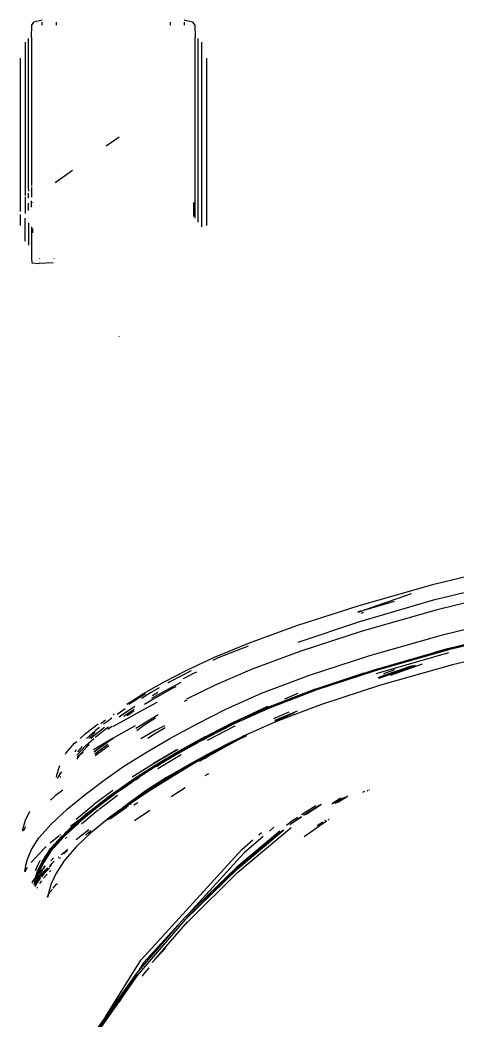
# Model space of a CAD drawing. Header units: millimetres. Extents: x -41292 to 298682, y -22072 to 33155.
# Drawn here: x 27528.4 to 27632.7, y -3956.5 to -3718.1 of the extents above; entities that cross this region are included whole.
import ezdxf

# ---------------------------------------------------------------- set-up
doc = ezdxf.new("R2010")
doc.units = ezdxf.units.MM

# ---------------------------------------------------------------- blocks, each defined once
blk = doc.blocks.new('rmfnasesx')
for p, q in [((54994.36, 11790.21), (54994.46, 11793.11)), ((54994.46, 11793.11), (54994.96, 11793.81)), ((54996.96, 11794.31), (54994.96, 11793.81)), ((54996.96, 11793.11), (54996.96, 11793.81)), ((55000.26, 11793.81), (55000.26, 11793.11)), ((55027.46, 11793.11), (55027.46, 11793.81)), ((55032.76, 11793.81), (55030.76, 11794.31)), ((55030.76, 11793.81), (55030.76, 11793.11)), ((55032.76, 11793.81), (55033.26, 11793.11)), ((55033.26, 11793.11), (55033.36, 11790.21)), ((54993.66, 11754.05), (54993.66, 11789.91)), ((54994.36, 11790.21), (54994.36, 11754.88)), ((55033.36, 11747.09), (55033.36, 11790.21)), ((55034.06, 11746.14), (55034.06, 11789.91)), ((54992.86, 11789.01), (54992.86, 11752.53)), ((55034.86, 11789.01), (55034.86, 11745.04)), ((54991.66, 11785.21), (54991.66, 11748.72)), ((55036.06, 11785.21), (55036.06, 11745.41)), ((55015.27, 11766.39), (55012.17, 11764.29)), ((55000.07, 11755.59), (55004.17, 11758.59)), ((54994.36, 11754.69), (54994.36, 11754.41)), ((54994.36, 11754.28), (54994.36, 11752.12)), ((54992.86, 11752.22), (54992.86, 11748.23)), ((54993.66, 11753.99), (54993.66, 11753.53)), ((54993.66, 11751.87), (54993.66, 11753.11)), ((54993.66, 11748.93), (54993.66, 11750.72)), ((54994.36, 11749.76), (54994.36, 11751.28)), ((54994.66, 11750.92), (54994.66, 11750.83)), ((55033.06, 11747.51), (55033.06, 11750.86)), ((54991.66, 11747.99), (54991.66, 11745.41)), ((54992.86, 11741.61), (54992.86, 11747.11)), ((54993.66, 11746.01), (54993.66, 11740.71)), ((54994.36, 11745.04), (54994.36, 11737.61)), ((54994.66, 11744.63), (54994.66, 11743.61)), ((54994.36, 11737.61), (54994.46, 11736.51)), ((54996.26, 11737.51), (54996.26, 11737.61)), ((54999.76, 11737.54), (54999.76, 11737.61)), ((54994.46, 11736.51), (54996.26, 11736.31)), ((54996.26, 11736.31), (54996.26, 11736.51)), ((54999.53, 11736.5), (54996.26, 11736.31)), ((55015.17, 11718.99), (55015.19, 11718.96)), ((55090.17, 11659.99), (55100.42, 11662.46)), ((55090.47, 11656.29), (55111.27, 11661.29)), ((55072.17, 11654.79), (55090.17, 11659.99)), ((55111.67, 11658.89), (55090.97, 11653.89)), ((55084.83, 11657.68), (55074.09, 11653.97)), ((55057.57, 11650.09), (55072.17, 11654.79)), ((55072.57, 11651.09), (55090.47, 11656.29)), ((55074.09, 11653.97), (55080.83, 11655.89)), ((55072.12, 11653.38), (55072.77, 11653.59)), ((55073.87, 11653.89), (55072.14, 11653.22)), ((55072.77, 11653.59), (55073.87, 11653.89)), ((55072.87, 11653.09), (55073.56, 11653.29)), ((55090.97, 11653.89), (55073.17, 11648.79)), ((55074.09, 11653.97), (55073.87, 11653.89)), ((55092.57, 11647.99), (55112.87, 11652.89)), ((55046.27, 11645.99), (55057.57, 11650.09)), ((55057.87, 11646.19), (55072.57, 11651.09)), ((55073.17, 11648.79), (55058.57, 11643.99)), ((55074.97, 11642.99), (55092.57, 11647.99)), ((55107.66, 11647.7), (55093.67, 11644.29)), ((55037.97, 11642.59), (55046.27, 11645.99)), ((55046, 11645.21), (55038.87, 11642.39)), ((55093.57, 11644.59), (55076.27, 11639.59)), ((55090.41, 11643.79), (55093.53, 11644.68)), ((55102.53, 11646.72), (55093.57, 11644.59)), ((55100.76, 11646.2), (55093.57, 11644.49)), ((55114.57, 11645.49), (55094.67, 11640.79)), ((55031.57, 11639.59), (55037.97, 11642.59)), ((55038.87, 11642.39), (55037.58, 11641.78)), ((55058.57, 11643.99), (55046.97, 11639.69)), ((55060.57, 11638.29), (55074.97, 11642.99)), ((55093.57, 11644.49), (55076.27, 11639.59)), ((55093.67, 11644.29), (55076.27, 11639.29)), ((55076.47, 11638.69), (55093.77, 11643.69)), ((55093.67, 11644.29), (55081.54, 11640.88)), ((55094.67, 11640.79), (55077.47, 11635.89)), ((55078.57, 11638.09), (55085.83, 11640.65)), ((55085.13, 11640.5), (55078.57, 11638.19)), ((55084.6, 11640.39), (55078.57, 11638.29)), ((55079.92, 11638.33), (55087.47, 11640.99)), ((55025.97, 11636.69), (55031.57, 11639.59)), ((55032.4, 11639.3), (55027.37, 11636.69)), ((55030.58, 11637.51), (55032.87, 11638.69)), ((55032.87, 11638.69), (55033.77, 11639.11)), ((55046.97, 11639.69), (55038.27, 11635.99)), ((55049.17, 11633.99), (55060.57, 11638.29)), ((55061.97, 11634.99), (55076.17, 11639.59)), ((55076.17, 11639.59), (55061.97, 11634.89)), ((55061.97, 11634.99), (55073.63, 11638.85)), ((55076.27, 11639.29), (55062.07, 11634.69)), ((55076.27, 11639.59), (55076.17, 11639.59)), ((55078.57, 11638.29), (55076.91, 11637.64)), ((55078.57, 11638.19), (55076.94, 11637.56)), ((55077.18, 11637.55), (55078.57, 11638.09)), ((55078.27, 11638.69), (55080.94, 11639.63)), ((55021.07, 11633.89), (55025.97, 11636.69)), ((55024.83, 11635.26), (55022.77, 11634.09)), ((55023.07, 11632.79), (55027.67, 11635.39)), ((55027.87, 11635.09), (55023.27, 11632.49)), ((55027.37, 11636.69), (55026.86, 11636.41)), ((55027.67, 11635.39), (55030.01, 11636.61)), ((55028.75, 11635.55), (55027.87, 11635.09)), ((55038.27, 11635.99), (55031.27, 11632.59)), ((55061.97, 11634.99), (55053.9, 11631.87)), ((55077.47, 11635.89), (55063.47, 11631.29)), ((55017.07, 11631.39), (55021.07, 11633.89)), ((55017.57, 11631.39), (55021.57, 11633.89)), ((55022.77, 11634.09), (55020.58, 11632.74)), ((55023.17, 11633.46), (55024.5, 11634.22)), ((55040.67, 11630.19), (55049.17, 11633.99)), ((55062.07, 11634.69), (55050.87, 11630.49)), ((55062.07, 11634.69), (55050.87, 11630.39)), ((55061.97, 11634.89), (55053.9, 11631.87)), ((55057.8, 11633.92), (55054.65, 11632.57)), ((55015.57, 11628.59), (55018.97, 11630.89)), ((55016.74, 11630.27), (55015.57, 11629.49)), ((55024.27, 11631.79), (55018.67, 11628.79)), ((55023.27, 11632.49), (55021.32, 11631.29)), ((55031.37, 11632.33), (55030.77, 11632.01)), ((55050.87, 11630.39), (55042.67, 11626.69)), ((55050.77, 11630.69), (55044.21, 11627.77)), ((55050.87, 11630.49), (55045.4, 11628.03)), ((55050.47, 11630.79), (55046.89, 11629.06)), ((55046.89, 11629.06), (55050.72, 11630.77)), ((55050.66, 11630.87), (55050.47, 11630.79)), ((55050.77, 11630.69), (55050.87, 11630.69)), ((55053.9, 11631.87), (55050.87, 11630.69)), ((55063.47, 11631.29), (55052.48, 11627.19)), ((55013.55, 11628.06), (55012.47, 11627.29)), ((55013.77, 11626.09), (55018.67, 11628.79)), ((55013.83, 11628.92), (55014.07, 11629.09)), ((55015.57, 11629.49), (55014.76, 11628.92)), ((55015.3, 11628.4), (55015.57, 11628.59)), ((55016.42, 11628.53), (55018.87, 11630.19)), ((55018.8, 11629.71), (55017.2, 11628.62)), ((55023.91, 11628.06), (55021.17, 11626.29)), ((55021.67, 11627.19), (55024.57, 11628.9)), ((55033.87, 11626.69), (55040.67, 11630.19)), ((55042.47, 11627.09), (55046.89, 11629.06)), ((55046.89, 11629.06), (55044.21, 11627.77)), ((55052.1, 11627.99), (55055.77, 11629.58)), ((55057.63, 11629.76), (55052.35, 11627.47)), ((55052.39, 11627.39), (55056.86, 11629.3)), ((55052.41, 11627.35), (55056.86, 11629.3)), ((55052.48, 11627.19), (55055.54, 11628.51)), ((55056.86, 11629.3), (55057.02, 11629.4)), ((55007.27, 11624.39), (55010.27, 11626.69)), ((55009.57, 11624.19), (55011.77, 11625.92)), ((55010.6, 11625.82), (55009.67, 11625.09)), ((55009.77, 11623.69), (55012.57, 11625.89)), ((55010.87, 11626.79), (55012.03, 11627.62)), ((55012.47, 11627.29), (55011.57, 11626.59)), ((55012.57, 11625.89), (55012.73, 11626)), ((55012.87, 11625.59), (55012.57, 11625.35)), ((55013.55, 11626.07), (55012.87, 11625.59)), ((55019.07, 11626.19), (55013.87, 11623.29)), ((55019.24, 11625.67), (55021.67, 11627.19)), ((55021.17, 11626.29), (55019.45, 11625.03)), ((55023.67, 11624.29), (55026.25, 11625.85)), ((55026.04, 11626.26), (55023.87, 11625.09)), ((55027.37, 11623.19), (55033.87, 11626.69)), ((55035.77, 11623.59), (55041.11, 11626.24)), ((55042.67, 11626.69), (55035.97, 11623.29)), ((55039.85, 11625.55), (55035.97, 11623.59)), ((55039.85, 11625.55), (55035.97, 11623.42)), ((55039.85, 11625.55), (55035.97, 11623.49)), ((55036.27, 11622.79), (55042.87, 11626.19)), ((55036.75, 11624.19), (55042.47, 11627.09)), ((55041.11, 11626.24), (55039.85, 11625.55)), ((55041.57, 11626.49), (55041.11, 11626.24)), ((55042.35, 11626.87), (55041.57, 11626.49)), ((55042.57, 11626.99), (55042.35, 11626.87)), ((55042.35, 11626.87), (55042.47, 11626.99)), ((55042.47, 11626.99), (55042.57, 11626.99)), ((55043.02, 11627.19), (55042.57, 11626.99)), ((55044.21, 11627.77), (55043.02, 11627.19)), ((55052.48, 11627.19), (55045, 11623.83)), ((55005.97, 11623.24), (55007.27, 11624.39)), ((55007.27, 11621.49), (55009.26, 11623.25)), ((55009.67, 11625.09), (55007.5, 11623.19)), ((55008.06, 11623.25), (55009.57, 11624.69)), ((55008.56, 11623.3), (55009.57, 11624.19)), ((55013.87, 11623.29), (55009.17, 11620.49)), ((55009.57, 11623.51), (55009.77, 11623.69)), ((55013.82, 11623.21), (55012.37, 11622.19)), ((55023.87, 11625.09), (55020.46, 11623.13)), ((55021.57, 11619.79), (55027.37, 11623.19)), ((55022.1, 11623.26), (55023.67, 11624.29)), ((55029.57, 11620.29), (55035.72, 11623.66)), ((55035.97, 11623.49), (55029.67, 11620.09)), ((55035.97, 11623.59), (55032.92, 11621.92)), ((55035.97, 11623.29), (55034.03, 11622.22)), ((55035.99, 11623.25), (55034.03, 11622.22)), ((55036.37, 11619.29), (55043.47, 11623.09)), ((55043.47, 11623.09), (55041.44, 11622.08)), ((55043.47, 11623.09), (55044.47, 11623.59)), ((55043.57, 11622.89), (55045.69, 11623.92)), ((55044.97, 11623.82), (55044.47, 11623.59)), ((55045, 11623.83), (55044.97, 11623.82)), ((55002.67, 11619.79), (55004.67, 11622.09)), ((55004.67, 11622.09), (55005.16, 11622.53)), ((55005.37, 11619.39), (55007.27, 11621.49)), ((55005.4, 11620.06), (55006.5, 11621.33)), ((55007.57, 11621.19), (55005.72, 11619.14)), ((55008.12, 11621.68), (55007.57, 11621.19)), ((55012.37, 11622.19), (55009.3, 11620.03)), ((55012.37, 11622.19), (55009.32, 11619.95)), ((55012.57, 11621.79), (55009.45, 11619.5)), ((55009.56, 11619.13), (55012.77, 11621.49)), ((55012.77, 11621.49), (55012.84, 11621.54)), ((55031.53, 11620.91), (55029.77, 11619.99)), ((55033.84, 11622.12), (55030.23, 11620.14)), ((55034.03, 11622.22), (55033.84, 11622.12)), ((55040.33, 11621.52), (55036.27, 11619.29)), ((55036.37, 11619.29), (55041.44, 11622.08)), ((55036.47, 11619.09), (55043.57, 11622.89)), ((55036.47, 11618.99), (55043.57, 11622.89)), ((55038.07, 11620.39), (55040.33, 11621.52)), ((55041.44, 11622.08), (55040.33, 11621.52)), ((55002.48, 11619.47), (55002.67, 11619.79)), ((55004.82, 11620.03), (55005.13, 11620.56)), ((55005.67, 11619.09), (55005.17, 11618.26)), ((55005.67, 11619.09), (55005.23, 11618.76)), ((55005.3, 11619.28), (55005.37, 11619.39)), ((55005.72, 11619.14), (55005.67, 11619.09)), ((55006.67, 11619.89), (55005.72, 11619.14)), ((55016.37, 11616.59), (55021.57, 11619.79)), ((55029.27, 11620.59), (55023.47, 11617.19)), ((55028.88, 11620.46), (55023.47, 11617.29)), ((55023.87, 11616.89), (55029.57, 11620.29)), ((55023.87, 11616.89), (55029.57, 11620.19)), ((55029.64, 11620.12), (55024.07, 11616.89)), ((55029.67, 11620.09), (55024.07, 11616.79)), ((55024.47, 11616.09), (55030.07, 11619.39)), ((55029.77, 11619.99), (55026.22, 11617.84)), ((55029.78, 11619.88), (55026.22, 11617.84)), ((55029.17, 11615.09), (55036.37, 11619.29)), ((55029.17, 11614.99), (55036.37, 11619.29)), ((55030.23, 11620.14), (55029.78, 11619.88)), ((55036.27, 11619.39), (55031.7, 11616.66)), ((55036.27, 11619.29), (55031.7, 11616.66)), ((55036.27, 11619.39), (55032.07, 11617.09)), ((55034.37, 11617.84), (55036.47, 11619.09)), ((55035.59, 11618.48), (55036.47, 11618.99)), ((55038.07, 11620.39), (55036.27, 11619.39)), ((55000.47, 11614.79), (55000.87, 11616.09)), ((55000.87, 11616.09), (55001.11, 11616.76)), ((55011.67, 11613.29), (55016.37, 11616.59)), ((55023.47, 11617.19), (55018.37, 11613.99)), ((55018.87, 11613.69), (55023.87, 11616.89)), ((55024.07, 11616.89), (55019.07, 11613.69)), ((55019.07, 11613.69), (55023.87, 11616.89)), ((55024.07, 11616.79), (55019.07, 11613.69)), ((55024.07, 11616.59), (55019.07, 11613.39)), ((55024.1, 11616.55), (55024.07, 11616.59)), ((55024.17, 11616.59), (55024.1, 11616.55)), ((55025.12, 11617.08), (55024.16, 11616.48)), ((55024.17, 11616.59), (55026.22, 11617.84)), ((55032.07, 11617.09), (55026.57, 11613.89)), ((55031.7, 11616.66), (55028.97, 11615.09)), ((55031.7, 11616.66), (55029.07, 11615.09)), ((55000.37, 11613.99), (55000.47, 11614.79)), ((55000.57, 11613.79), (55000.47, 11613.69)), ((55000.77, 11614.09), (55000.57, 11613.79)), ((55001.13, 11614.73), (55000.77, 11614.09)), ((55001.07, 11614.29), (55001.13, 11614.73)), ((55001.12, 11614.15), (55001.07, 11614.29)), ((55001.17, 11614.79), (55001.13, 11614.73)), ((55001.55, 11615.25), (55001.17, 11614.79)), ((55001.17, 11614.79), (55001.17, 11614.99)), ((55001.37, 11613.99), (55001.2, 11613.99)), ((55014.36, 11610.55), (55018.87, 11613.69)), ((55014.36, 11610.55), (55018.87, 11613.59)), ((55018.87, 11613.59), (55014.47, 11610.49)), ((55018.97, 11613.59), (55014.47, 11610.49)), ((55019.07, 11613.69), (55018.87, 11613.59)), ((55019.07, 11613.69), (55018.97, 11613.59)), ((55019.77, 11613.69), (55019.16, 11613.28)), ((55019.53, 11613.62), (55019.17, 11613.39)), ((55020.14, 11613.93), (55019.77, 11613.69)), ((55026.57, 11613.89), (55021.67, 11610.79)), ((55022.27, 11610.69), (55029.17, 11615.09)), ((55022.27, 11610.69), (55029.17, 11614.99)), ((55029.07, 11615.09), (55026.35, 11613.42)), ((55028.97, 11615.09), (55026.35, 11613.42)), ((55035.79, 11614.38), (55036.59, 11614.87)), ((55007.17, 11609.89), (55011.67, 11613.29)), ((55019.07, 11613.39), (55015.87, 11611.1)), ((55018.7, 11613.06), (55015.87, 11611.1)), ((55018.29, 11612.71), (55015.87, 11611.1)), ((55019.17, 11613.39), (55019.11, 11613.35)), ((55026.35, 11613.42), (55022.07, 11610.79)), ((55026.35, 11613.42), (55022.07, 11610.69)), ((55027.68, 11609.39), (55031.02, 11611.51)), ((55000.07, 11609.59), (54998.9, 11608.56)), ((55001.83, 11610.91), (55000.07, 11609.59)), ((55002.87, 11606.39), (55007.17, 11609.89)), ((55013.77, 11610.79), (55009.27, 11607.49)), ((55009.97, 11607.09), (55014.16, 11610.41)), ((55013.37, 11609.64), (55009.97, 11607.09)), ((55014.47, 11610.09), (55010.07, 11606.79)), ((55014.47, 11610.09), (55010.07, 11606.89)), ((55013.37, 11609.64), (55010.07, 11607.09)), ((55013.17, 11609.29), (55010.07, 11607.09)), ((55010.28, 11607.48), (55014.16, 11610.41)), ((55010.51, 11606.42), (55014.87, 11609.69)), ((55014.47, 11610.09), (55013.17, 11609.29)), ((55014.37, 11610.39), (55013.37, 11609.64)), ((55014.16, 11610.41), (55014.36, 11610.55)), ((55014.47, 11610.49), (55014.37, 11610.39)), ((55014.57, 11610.19), (55014.47, 11610.09)), ((55015.72, 11610.99), (55014.57, 11610.19)), ((55015.79, 11611.04), (55015.72, 11610.99)), ((55022.07, 11610.69), (55015.77, 11606.39)), ((55015.77, 11606.29), (55022.17, 11610.59)), ((55015.77, 11606.39), (55022.17, 11610.59)), ((55015.87, 11611.1), (55015.79, 11611.04)), ((55021.67, 11610.79), (55017.27, 11607.59)), ((55022.07, 11610.79), (55017.27, 11607.59)), ((55022.17, 11610.59), (55022.27, 11610.69)), ((55068.23, 11608.99), (55065.93, 11607.55)), ((55067.93, 11608.9), (55066.08, 11607.74)), ((55066.65, 11607.82), (55068.82, 11609.17)), ((55067.07, 11607.98), (55069.13, 11609.26)), ((55067.49, 11608.14), (55069.43, 11609.35)), ((55069.75, 11609.44), (55067.83, 11608.27)), ((55073.67, 11610.62), (55073.23, 11610.32)), ((55074.35, 11610.74), (55074.55, 11610.88)), ((55074.98, 11611.01), (55074.91, 11610.95)), ((54999.17, 11602.89), (55002.87, 11606.39)), ((55009.27, 11607.39), (55005.07, 11603.89)), ((55010.07, 11606.79), (55005.87, 11603.39)), ((55010, 11607.04), (55006.57, 11604.26)), ((55009.33, 11606.56), (55006.57, 11604.26)), ((55007.51, 11605.27), (55009.71, 11607.04)), ((55008.54, 11606), (55009.77, 11606.99)), ((55009.33, 11606.56), (55008.54, 11606)), ((55010.07, 11606.89), (55009.16, 11606.11)), ((55009.97, 11607.09), (55009.33, 11606.56)), ((55010, 11607.04), (55009.33, 11606.56)), ((55009.77, 11606.99), (55009.97, 11607.09)), ((55010.07, 11607.09), (55010, 11607.04)), ((55015.57, 11606.29), (55015.77, 11606.39)), ((55015.77, 11606.09), (55017.53, 11607.25)), ((55016.54, 11607.05), (55015.77, 11606.39)), ((55015.87, 11606.09), (55016.98, 11606.84)), ((55017.27, 11607.59), (55016.54, 11607.05)), ((55018.01, 11607.58), (55018.07, 11607.61)), ((55018.06, 11607.56), (55018.07, 11607.61)), ((55018.07, 11607.61), (55018.16, 11607.63)), ((55019.7, 11607.93), (55018.76, 11607.31)), ((55062.08, 11607.15), (55058.7, 11605.01)), ((55059.18, 11604.99), (55063.05, 11607.44)), ((55059.78, 11605.21), (55063.43, 11607.56)), ((55067.49, 11608.14), (55067.41, 11608.11)), ((54992.97, 11603.79), (54993.97, 11605.89)), ((55005.57, 11603.59), (55008.54, 11606)), ((55005.57, 11603.69), (55007.27, 11605.09)), ((55006.57, 11604.26), (55005.87, 11603.69)), ((55006.27, 11602.89), (55010.37, 11606.29)), ((55007.51, 11605.27), (55007.27, 11605.09)), ((55008.54, 11606), (55007.51, 11605.27)), ((55012.42, 11603.91), (55015.57, 11606.29)), ((55012.97, 11604.39), (55012.42, 11603.91)), ((55012.57, 11603.96), (55015.77, 11606.29)), ((55015.57, 11606.29), (55012.97, 11604.39)), ((55013.11, 11604.16), (55013.19, 11604.18)), ((55013.19, 11604.18), (55015.87, 11606.09)), ((55013.19, 11604.18), (55015.77, 11606.09)), ((55018.94, 11603.67), (55022.59, 11606.11)), ((55056.47, 11603.09), (55058.7, 11604.52)), ((55057.78, 11604.42), (55056.47, 11603.59)), ((55056.67, 11603.39), (55058.68, 11604.67)), ((55065.32, 11603.99), (55065.06, 11603.8)), ((54992.37, 11601.59), (54992.57, 11602.39)), ((54992.57, 11602.39), (54992.97, 11603.79)), ((54992.97, 11602.21), (54992.57, 11601.49)), ((54996.17, 11599.59), (54999.17, 11602.89)), ((55001.77, 11599.99), (55005.57, 11603.59)), ((55005.77, 11603.59), (55002.07, 11600.09)), ((55005.77, 11603.59), (55002.07, 11600.19)), ((55002.2, 11600.5), (55005.57, 11603.69)), ((55005.87, 11603.39), (55002.66, 11600.35)), ((55005.55, 11603), (55002.66, 11600.35)), ((55005.57, 11603.69), (55003.68, 11602.24)), ((55005.87, 11603.69), (55005.77, 11603.59)), ((55012.42, 11603.91), (55008.85, 11601.01)), ((55043.57, 11591.39), (55056.2, 11602)), ((55052.14, 11602.09), (55051.04, 11601.14)), ((55056.47, 11603.59), (55055.16, 11602.5)), ((55055.88, 11602.74), (55056.67, 11603.39)), ((55056.15, 11602.83), (55056.47, 11603.09)), ((55064.66, 11603.52), (55059.36, 11599.76)), ((55063.77, 11603.28), (55062.46, 11602.38)), ((55064.44, 11603.74), (55064.22, 11603.59)), ((54992.37, 11601.19), (54992.37, 11601.59)), ((54992.47, 11601.19), (54992.37, 11601.19)), ((54992.57, 11601.49), (54992.47, 11601.19)), ((54994.37, 11596.79), (54996.17, 11599.59)), ((55000.98, 11600.06), (54998.84, 11598.27)), ((54998.95, 11596.99), (55001.72, 11600.04)), ((54998.95, 11596.99), (55001.77, 11599.99)), ((55002.07, 11599.79), (54998.97, 11596.39)), ((55002.07, 11600.19), (54999.33, 11597.09)), ((55002.07, 11600.09), (54999.33, 11597.09)), ((55001.32, 11600.35), (55001.12, 11600.18)), ((55002.17, 11599.89), (55002.07, 11599.79)), ((55002.66, 11600.35), (55002.17, 11599.89)), ((55002.47, 11599.39), (55002.82, 11599.72)), ((55005, 11599.17), (55008.06, 11601.53)), ((55008.78, 11600.95), (55005.07, 11597.39)), ((55007.42, 11600.31), (55007.28, 11600.24)), ((55008.54, 11601.22), (55007.42, 11600.31)), ((55008.05, 11600.6), (55008.12, 11600.64)), ((55008.12, 11600.64), (55008.7, 11601.11)), ((55008.78, 11600.95), (55008.85, 11601.01)), ((55053.52, 11601.13), (55043.27, 11592.59)), ((55044.77, 11593.27), (55054.52, 11601.46)), ((55049.55, 11599.85), (55045.07, 11595.99)), ((55045.6, 11594.17), (55054.24, 11601.36)), ((55048.53, 11600.3), (55049.15, 11600.84)), ((54997.67, 11597.29), (54995.07, 11594.59)), ((54997.86, 11597.45), (54997.67, 11597.29)), ((54998.77, 11596.79), (54998.95, 11596.99)), ((54999.33, 11597.09), (54999.07, 11596.79)), ((55003.02, 11596.83), (55001.59, 11595.56)), ((55005.07, 11597.39), (55002.07, 11593.99)), ((55044.47, 11596.79), (55047.08, 11599.05)), ((54993.07, 11592.99), (54993.47, 11594.49)), ((54993.47, 11594.49), (54994.37, 11596.79)), ((54995.07, 11594.59), (54994.3, 11593.67)), ((54996.87, 11593.69), (54998.01, 11595.59)), ((54997, 11594), (54998.01, 11595.59)), ((54998.97, 11596.69), (54997.17, 11593.79)), ((54998.89, 11596.2), (54997.17, 11593.49)), ((54998.01, 11595.59), (54998.67, 11596.69)), ((54998.67, 11596.69), (54998.77, 11596.79)), ((54998.97, 11596.39), (54998.89, 11596.2)), ((54999.07, 11596.79), (54998.97, 11596.69)), ((54998.99, 11594.09), (54999.67, 11594.79)), ((55000.86, 11594.98), (55000.76, 11594.9)), ((55000.89, 11594.98), (55000.76, 11594.9)), ((55000.92, 11594.78), (55001.07, 11594.91)), ((55001.12, 11594.65), (55001.31, 11594.81)), ((55001.59, 11595.56), (55001.48, 11595.51)), ((55002.98, 11596.73), (55001.59, 11595.56)), ((55002.13, 11595.81), (55002.17, 11595.83)), ((55002.17, 11595.83), (55002.9, 11596.47)), ((55020.47, 11570.39), (55044.47, 11596.79)), ((55045.07, 11595.99), (55031.77, 11581.47)), ((55046.17, 11594.79), (55045.6, 11594.17)), ((54992.87, 11591.99), (54993.07, 11592.99)), ((54993.37, 11592.46), (54992.97, 11591.79)), ((54995.91, 11593.09), (54995.27, 11591.69)), ((54995.91, 11593.09), (54995.37, 11591.79)), ((54995.77, 11591.39), (54996.39, 11592.69)), ((54995.87, 11591.49), (54996.39, 11592.69)), ((54996.37, 11594.09), (54995.91, 11593.09)), ((54997.07, 11593.69), (54996.07, 11591.39)), ((54997.07, 11593.39), (54996.07, 11591.09)), ((54997.17, 11593.79), (54996.17, 11591.49)), ((54997.17, 11593.49), (54996.17, 11591.19)), ((54996.37, 11594.19), (54996.37, 11594.09)), ((54996.39, 11592.69), (54996.84, 11593.72)), ((54996.39, 11592.69), (54996.87, 11593.69)), ((54996.47, 11590.69), (54997.22, 11592.25)), ((54996.87, 11591.89), (54997.22, 11592.25)), ((54997.17, 11593.79), (54997.07, 11593.69)), ((54997.17, 11593.49), (54997.07, 11593.39)), ((54997.22, 11592.25), (54997.54, 11592.93)), ((54997.22, 11592.25), (54997.73, 11592.78)), ((54998.19, 11592.41), (54997.27, 11591.49)), ((54998.35, 11592.27), (54997.57, 11591.49)), ((54998.52, 11592.14), (54997.57, 11591.19)), ((54998.6, 11592.22), (54998.74, 11592.37)), ((54998.68, 11592.6), (54999.26, 11593.18)), ((54999.78, 11594), (54998.76, 11592.98)), ((55002.07, 11593.99), (55000.17, 11590.99)), ((55031.17, 11580.19), (55043.37, 11592.09)), ((55031.27, 11580.49), (55043.47, 11592.39)), ((55043.27, 11592.59), (55031.77, 11581.47)), ((55043.37, 11592.09), (55044.77, 11593.27)), ((55043.47, 11592.39), (55045.6, 11594.17)), ((55045.6, 11594.17), (55044.77, 11593.27)), ((54992.77, 11591.59), (54992.87, 11591.99)), ((54992.87, 11591.49), (54992.77, 11591.59)), ((54992.97, 11591.79), (54992.87, 11591.49)), ((54994.67, 11589.09), (54995.27, 11589.99)), ((54995.07, 11588.89), (54995.27, 11589.79)), ((54995.17, 11588.99), (54995.37, 11589.89)), ((54995.27, 11589.99), (54995.37, 11590.11)), ((54995.27, 11589.79), (54995.37, 11590.11)), ((54995.37, 11590.11), (54995.77, 11591.39)), ((54995.37, 11589.89), (54995.48, 11590.24)), ((54995.37, 11590.11), (54995.48, 11590.24)), ((54995.57, 11589.79), (54995.42, 11589.12)), ((54995.48, 11590.24), (54995.87, 11591.49)), ((54995.48, 11590.24), (54995.85, 11590.68)), ((54995.85, 11590.68), (54995.57, 11589.79)), ((54995.67, 11589.89), (54995.61, 11589.62)), ((54996.11, 11590.98), (54995.67, 11589.59)), ((54995.96, 11590.81), (54995.67, 11589.89)), ((54996.24, 11590.18), (54995.77, 11589.59)), ((54996.07, 11591.39), (54995.85, 11590.68)), ((54995.85, 11590.68), (54995.96, 11590.81)), ((54996, 11590.85), (54995.96, 11590.81)), ((54996.07, 11591.09), (54996, 11590.85)), ((54996, 11590.85), (54996.11, 11590.98)), ((54996.06, 11589.61), (54996.07, 11589.69)), ((54996.17, 11591.49), (54996.07, 11591.09)), ((54996.07, 11589.41), (54996.54, 11589.97)), ((54996.07, 11589.29), (54996.56, 11589.91)), ((54996.07, 11589.41), (54996.21, 11589.86)), ((54996.07, 11589.69), (54996.1, 11589.73)), ((54996.1, 11589.73), (54996.24, 11590.18)), ((54996.1, 11589.73), (54996.21, 11589.86)), ((54996.11, 11590.98), (54996.87, 11591.89)), ((54996.17, 11591.19), (54996.11, 11590.98)), ((54996.21, 11589.86), (54996.36, 11590.32)), ((54996.21, 11589.86), (54996.48, 11590.19)), ((54996.21, 11589.86), (54996.5, 11590.15)), ((54996.24, 11590.18), (54996.37, 11590.59)), ((54996.36, 11590.32), (54996.24, 11590.18)), ((54996.42, 11590.41), (54996.36, 11590.32)), ((54996.42, 11590.41), (54996.4, 11590.48)), ((54996.43, 11590.55), (54996.47, 11590.69)), ((54997.27, 11591.49), (54996.5, 11590.5)), ((54996.65, 11590.38), (54997.57, 11591.49)), ((54996.8, 11590.27), (54997.57, 11591.19)), ((54996.83, 11590.25), (54997.57, 11591.19)), ((54997.87, 11590.69), (54997.26, 11589.93)), ((54998.07, 11590.88), (54997.87, 11590.69)), ((54999.01, 11591.79), (54998.66, 11591.46)), ((55000.17, 11590.99), (54999.07, 11588.59)), ((55031.57, 11579.49), (55043.57, 11591.39)), ((54994.67, 11588.79), (54994.67, 11589.09)), ((54995.07, 11588.59), (54995.07, 11588.89)), ((54995.17, 11588.69), (54995.07, 11588.59)), ((54995.07, 11588.29), (54995.07, 11588.59)), ((54995.4, 11589.04), (54995.17, 11588.74)), ((54995.17, 11588.74), (54995.17, 11588.99)), ((54995.17, 11588.74), (54995.17, 11588.69)), ((54995.17, 11588.39), (54995.17, 11588.69)), ((54995.37, 11588.29), (54995.27, 11588.09)), ((54995.27, 11587.99), (54995.37, 11588.19)), ((54995.27, 11588.09), (54995.27, 11587.99)), ((54995.4, 11589.04), (54995.37, 11588.89)), ((54995.47, 11588.99), (54995.37, 11588.59)), ((54995.37, 11588.89), (54995.37, 11588.59)), ((54995.37, 11588.59), (54995.47, 11588.69)), ((54995.47, 11588.69), (54995.37, 11588.39)), ((54995.37, 11588.39), (54995.37, 11588.59)), ((54995.37, 11588.39), (54995.4, 11588.34)), ((54995.4, 11588.34), (54995.37, 11588.29)), ((54995.37, 11588.29), (54995.37, 11588.19)), ((54995.37, 11588.19), (54995.37, 11588.09)), ((54995.42, 11589.12), (54995.4, 11589.04)), ((54995.4, 11588.34), (54995.47, 11588.39)), ((54995.5, 11589.19), (54995.42, 11589.12)), ((54995.47, 11588.49), (54995.97, 11589.29)), ((54995.5, 11589.19), (54995.47, 11588.99)), ((54995.47, 11588.99), (54995.47, 11588.74)), ((54995.47, 11588.49), (54995.87, 11588.99)), ((54995.47, 11588.74), (54995.49, 11588.77)), ((54995.47, 11588.69), (54995.47, 11588.74)), ((54995.47, 11588.49), (54995.47, 11588.69)), ((54995.47, 11588.49), (54995.47, 11588.39)), ((54995.49, 11588.77), (54995.97, 11589.49)), ((54995.62, 11589.37), (54995.49, 11588.77)), ((54995.52, 11589.22), (54995.5, 11589.19)), ((54995.54, 11589.29), (54995.52, 11589.27)), ((54995.52, 11589.27), (54995.52, 11589.22)), ((54995.57, 11589.49), (54995.54, 11589.29)), ((54995.62, 11589.37), (54995.54, 11589.29)), ((54995.61, 11589.62), (54995.57, 11589.49)), ((54995.64, 11589.44), (54995.62, 11589.37)), ((54995.67, 11589.49), (54995.64, 11589.44)), ((54995.77, 11589.59), (54995.67, 11589.49)), ((54995.67, 11589.59), (54995.67, 11589.49)), ((54995.77, 11587.79), (54995.77, 11587.59)), ((54995.87, 11588.99), (54995.97, 11589.29)), ((54995.87, 11588.99), (54995.97, 11589.09)), ((54995.97, 11589.49), (54996.06, 11589.61)), ((54995.97, 11589.29), (54995.97, 11589.49)), ((54995.97, 11589.29), (54996.07, 11589.41)), ((54995.97, 11589.09), (54996, 11589.19)), ((54996, 11589.19), (54996.07, 11589.29)), ((54996.07, 11589.29), (54996.07, 11589.41)), ((54996.74, 11589.28), (54996.27, 11588.69)), ((54999.07, 11588.59), (54998.57, 11586.99)), ((54998.77, 11586.59), (54999.38, 11587.32)), ((54999.59, 11587.56), (55000.37, 11588.49)), ((55000.37, 11588.49), (55000.6, 11588.72)), ((54998.17, 11585.59), (54998.35, 11585.89)), ((54998.17, 11585.39), (54998.17, 11585.59)), ((54998.27, 11585.49), (54998.17, 11585.39)), ((54998.35, 11585.89), (54998.27, 11585.49)), ((54998.37, 11585.99), (54998.35, 11585.89)), ((54998.57, 11586.99), (54998.37, 11585.99)), ((54998.37, 11585.99), (54998.77, 11586.59)), ((55019.67, 11566.79), (55031.17, 11580.19)), ((55030.97, 11580.69), (55029.4, 11578.88)), ((55031.77, 11581.47), (55030.97, 11580.69)), ((55029.4, 11578.88), (55019.87, 11567.87)), ((55029.4, 11578.88), (55021.07, 11569.79)), ((55023.82, 11570.7), (55031.54, 11579.55)), ((55026.31, 11573.26), (55023.15, 11569.84)), ((55012.02, 11556.9), (55020.47, 11570.39)), ((55021.07, 11569.79), (55019.87, 11567.87)), ((55022.37, 11568.6), (55020.97, 11566.99)), ((55008.77, 11551.69), (55019.67, 11567.09)), ((55019.37, 11567.29), (55012.02, 11556.9)), ((55015.27, 11560.54), (55019.67, 11566.79)), ((55019.87, 11567.87), (55019.37, 11567.29)), ((55020.97, 11566.99), (55020.72, 11566.64)), ((55016.45, 11562.42), (55015.27, 11560.54)), ((55008.77, 11551.29), (55015.27, 11560.54)), ((55012.02, 11556.9), (55008.47, 11551.89))]:
    blk.add_line(p, q)

msp = doc.modelspace()

# ---------------------------------------------------------------- block references
msp.add_blockref('rmfnasesx', (-27463.27, -15512.43))

doc.saveas('drawing.dxf')
